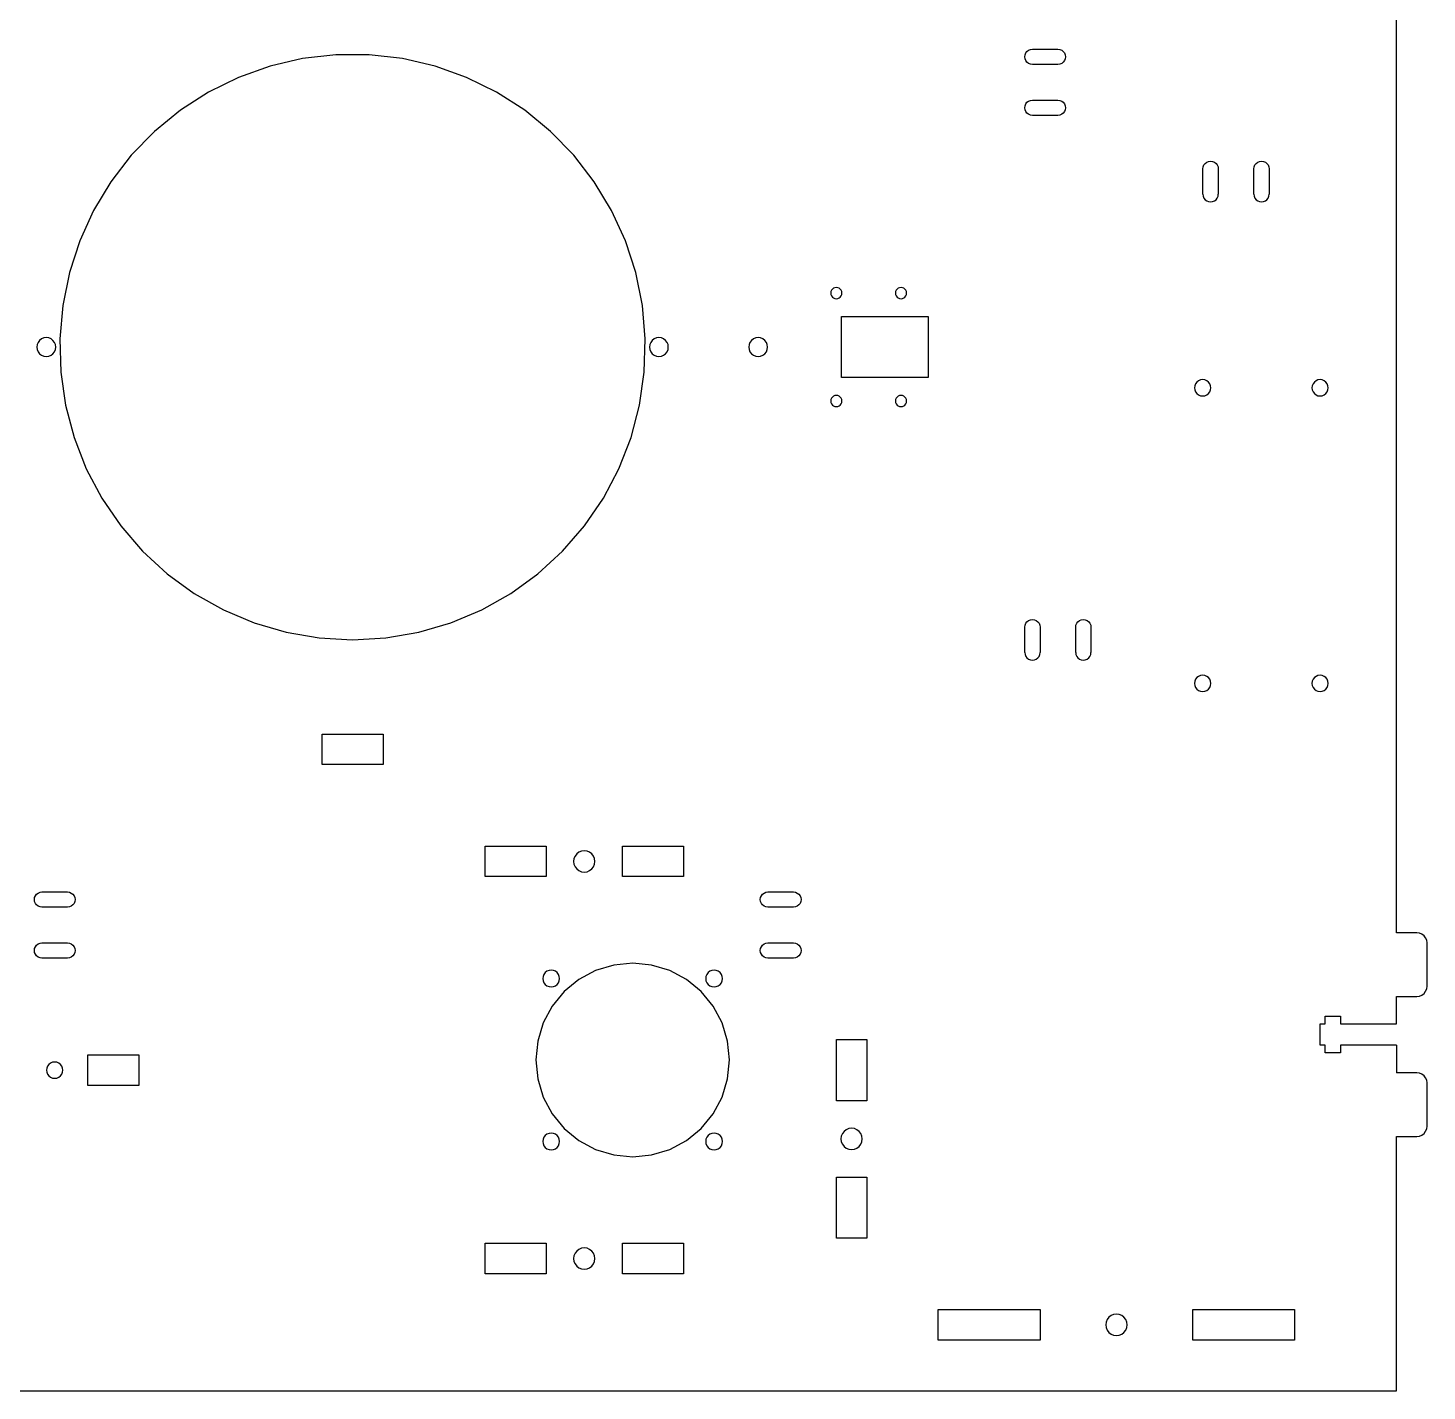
# Model space of a CAD drawing. Header units: metres. Extents: x 1327 to 1749, y -831 to -415.
# Drawn here: x 1474.1 to 1748.9, y -830.8 to -563.1 of the extents above; entities that cross this region are included whole.
import ezdxf

# ---------------------------------------------------------------- set-up
doc = ezdxf.new("R2010")
doc.units = ezdxf.units.M

msp = doc.modelspace()

# ---------------------------------------------------------------- linework, layer by layer
for p, q in [((1742.89, -740.77, 0), (1742.89, -510.77, 0)), ((1534.61, -568.37, 0), (1528.08, -569.12, 0)), ((1541.17, -568.37, 0), (1534.61, -568.37, 0)), ((1547.69, -569.12, 0), (1541.17, -568.37, 0)), ((1669.89, -568.77, 0), (1669.94, -568.39, 0)), ((1669.94, -568.39, 0), (1670.09, -568.02, 0)), ((1670.09, -568.02, 0), (1670.33, -567.71, 0)), ((1670.33, -567.71, 0), (1670.64, -567.48, 0)), ((1670.64, -567.48, 0), (1671, -567.33, 0)), ((1671, -567.33, 0), (1671.39, -567.27, 0)), ((1671.39, -567.27, 0), (1676.39, -567.27, 0)), ((1676.39, -567.27, 0), (1676.78, -567.33, 0)), ((1676.78, -567.33, 0), (1677.14, -567.48, 0)), ((1677.14, -567.48, 0), (1677.45, -567.71, 0)), ((1677.45, -567.71, 0), (1677.69, -568.02, 0)), ((1677.69, -568.02, 0), (1677.84, -568.39, 0)), ((1677.84, -568.39, 0), (1677.89, -568.77, 0)), ((1521.69, -570.6, 0), (1515.51, -572.81, 0)), ((1528.08, -569.12, 0), (1521.69, -570.6, 0)), ((1554.09, -570.6, 0), (1547.69, -569.12, 0)), ((1560.27, -572.81, 0), (1554.09, -570.6, 0)), ((1669.94, -569.16, 0), (1669.89, -568.77, 0)), ((1670.09, -569.52, 0), (1669.94, -569.16, 0)), ((1670.33, -569.83, 0), (1670.09, -569.52, 0)), ((1670.64, -570.07, 0), (1670.33, -569.83, 0)), ((1671, -570.22, 0), (1670.64, -570.07, 0)), ((1671.39, -570.27, 0), (1671, -570.22, 0)), ((1676.39, -570.27, 0), (1671.39, -570.27, 0)), ((1676.78, -570.22, 0), (1676.39, -570.27, 0)), ((1677.14, -570.07, 0), (1676.78, -570.22, 0)), ((1677.45, -569.83, 0), (1677.14, -570.07, 0)), ((1677.69, -569.52, 0), (1677.45, -569.83, 0)), ((1677.84, -569.16, 0), (1677.69, -569.52, 0)), ((1677.89, -568.77, 0), (1677.84, -569.16, 0)), ((1515.51, -572.81, 0), (1509.61, -575.71, 0)), ((1566.16, -575.71, 0), (1560.27, -572.81, 0)), ((1509.61, -575.71, 0), (1504.09, -579.26, 0)), ((1571.69, -579.26, 0), (1566.16, -575.71, 0)), ((1504.09, -579.26, 0), (1499.01, -583.41, 0)), ((1576.77, -583.41, 0), (1571.69, -579.26, 0)), ((1669.89, -578.77, 0), (1669.94, -578.39, 0)), ((1669.94, -579.16, 0), (1669.89, -578.77, 0)), ((1669.94, -578.39, 0), (1670.09, -578.02, 0)), ((1670.09, -579.52, 0), (1669.94, -579.16, 0)), ((1670.09, -578.02, 0), (1670.33, -577.71, 0)), ((1670.33, -579.83, 0), (1670.09, -579.52, 0)), ((1670.33, -577.71, 0), (1670.64, -577.48, 0)), ((1670.64, -577.48, 0), (1671, -577.33, 0)), ((1671, -577.33, 0), (1671.39, -577.27, 0)), ((1671.39, -577.27, 0), (1676.39, -577.27, 0)), ((1676.39, -577.27, 0), (1676.78, -577.33, 0)), ((1676.78, -577.33, 0), (1677.14, -577.48, 0)), ((1677.14, -577.48, 0), (1677.45, -577.71, 0)), ((1677.45, -577.71, 0), (1677.69, -578.02, 0)), ((1677.69, -579.52, 0), (1677.45, -579.83, 0)), ((1677.69, -578.02, 0), (1677.84, -578.39, 0)), ((1677.84, -579.16, 0), (1677.69, -579.52, 0)), ((1677.84, -578.39, 0), (1677.89, -578.77, 0)), ((1677.89, -578.77, 0), (1677.84, -579.16, 0)), ((1670.64, -580.07, 0), (1670.33, -579.83, 0)), ((1671, -580.22, 0), (1670.64, -580.07, 0)), ((1671.39, -580.27, 0), (1671, -580.22, 0)), ((1676.39, -580.27, 0), (1671.39, -580.27, 0)), ((1676.78, -580.22, 0), (1676.39, -580.27, 0)), ((1677.14, -580.07, 0), (1676.78, -580.22, 0)), ((1677.45, -579.83, 0), (1677.14, -580.07, 0)), ((1499.01, -583.41, 0), (1494.43, -588.12, 0)), ((1581.34, -588.12, 0), (1576.77, -583.41, 0)), ((1494.43, -588.12, 0), (1490.42, -593.32)), ((1585.35, -593.32, 0), (1581.34, -588.12, 0)), ((1704.89, -590.77, 0), (1704.94, -590.39, 0)), ((1704.94, -590.39, 0), (1705.09, -590.02, 0)), ((1705.09, -590.02, 0), (1705.33, -589.71, 0)), ((1705.33, -589.71, 0), (1705.64, -589.48, 0)), ((1705.64, -589.48, 0), (1706, -589.33, 0)), ((1706, -589.33, 0), (1706.39, -589.27, 0)), ((1706.39, -589.27, 0), (1706.78, -589.33, 0)), ((1706.78, -589.33, 0), (1707.14, -589.48, 0)), ((1707.14, -589.48, 0), (1707.45, -589.71, 0)), ((1707.45, -589.71, 0), (1707.69, -590.02, 0)), ((1707.69, -590.02, 0), (1707.84, -590.39, 0)), ((1707.84, -590.39, 0), (1707.89, -590.77, 0)), ((1714.89, -590.77, 0), (1714.94, -590.39, 0)), ((1714.94, -590.39, 0), (1715.09, -590.02, 0)), ((1715.09, -590.02, 0), (1715.33, -589.71, 0)), ((1715.33, -589.71, 0), (1715.64, -589.48, 0)), ((1715.64, -589.48, 0), (1716, -589.33, 0)), ((1716, -589.33, 0), (1716.39, -589.27, 0)), ((1716.39, -589.27, 0), (1716.78, -589.33, 0)), ((1716.78, -589.33, 0), (1717.14, -589.48, 0)), ((1717.14, -589.48, 0), (1717.45, -589.71, 0)), ((1717.45, -589.71, 0), (1717.69, -590.02, 0)), ((1717.69, -590.02, 0), (1717.84, -590.39, 0)), ((1717.84, -590.39, 0), (1717.89, -590.77, 0)), ((1490.42, -593.32), (1487.03, -598.94)), ((1588.74, -598.94, 0), (1585.35, -593.32, 0)), ((1704.89, -595.77, 0), (1704.89, -590.77, 0)), ((1707.89, -590.77, 0), (1707.89, -595.77, 0)), ((1714.89, -595.77, 0), (1714.89, -590.77, 0)), ((1717.89, -590.77, 0), (1717.89, -595.77, 0)), ((1704.89, -595.77, 0), (1704.94, -596.16, 0)), ((1704.94, -596.16, 0), (1705.09, -596.52, 0)), ((1707.69, -596.52, 0), (1707.84, -596.16, 0)), ((1707.84, -596.16, 0), (1707.89, -595.77, 0)), ((1714.89, -595.77, 0), (1714.94, -596.16, 0)), ((1714.94, -596.16, 0), (1715.09, -596.52, 0)), ((1717.69, -596.52, 0), (1717.84, -596.16, 0)), ((1717.84, -596.16, 0), (1717.89, -595.77, 0)), ((1487.03, -598.94), (1484.31, -604.91)), ((1591.47, -604.91, 0), (1588.74, -598.94, 0)), ((1705.09, -596.52, 0), (1705.33, -596.83, 0)), ((1705.33, -596.83, 0), (1705.64, -597.07, 0)), ((1705.64, -597.07, 0), (1706, -597.22, 0)), ((1706, -597.22, 0), (1706.39, -597.27, 0)), ((1706.39, -597.27, 0), (1706.78, -597.22, 0)), ((1706.78, -597.22, 0), (1707.14, -597.07, 0)), ((1707.14, -597.07, 0), (1707.45, -596.83, 0)), ((1707.45, -596.83, 0), (1707.69, -596.52, 0)), ((1715.09, -596.52, 0), (1715.33, -596.83, 0)), ((1715.33, -596.83, 0), (1715.64, -597.07, 0)), ((1715.64, -597.07, 0), (1716, -597.22, 0)), ((1716, -597.22, 0), (1716.39, -597.27, 0)), ((1716.39, -597.27, 0), (1716.78, -597.22, 0)), ((1716.78, -597.22, 0), (1717.14, -597.07, 0)), ((1717.14, -597.07, 0), (1717.45, -596.83, 0)), ((1717.45, -596.83, 0), (1717.69, -596.52, 0)), ((1484.31, -604.91), (1482.28, -611.16)), ((1593.5, -611.16, 0), (1591.47, -604.91, 0)), ((1482.28, -611.16), (1480.97, -617.59)), ((1594.8, -617.59, 0), (1593.5, -611.16, 0)), ((1631.83, -614.89, 0), (1631.79, -615.17, 0)), ((1631.79, -615.17, 0), (1631.83, -615.46, 0)), ((1631.94, -614.62, 0), (1631.83, -614.89, 0)), ((1632.11, -614.4, 0), (1631.94, -614.62, 0)), ((1632.34, -614.22, 0), (1632.11, -614.4, 0)), ((1632.6, -614.11, 0), (1632.34, -614.22, 0)), ((1632.89, -614.07, 0), (1632.6, -614.11, 0)), ((1633.17, -614.11, 0), (1632.89, -614.07, 0)), ((1633.44, -614.22, 0), (1633.17, -614.11, 0)), ((1633.67, -614.4, 0), (1633.44, -614.22, 0)), ((1633.84, -614.62, 0), (1633.67, -614.4, 0)), ((1633.95, -614.89, 0), (1633.84, -614.62, 0)), ((1633.99, -615.17, 0), (1633.95, -614.89, 0)), ((1633.95, -615.46, 0), (1633.99, -615.17, 0)), ((1644.53, -614.89, 0), (1644.49, -615.17, 0)), ((1644.49, -615.17, 0), (1644.53, -615.46, 0)), ((1644.64, -614.62, 0), (1644.53, -614.89, 0)), ((1644.81, -614.4, 0), (1644.64, -614.62, 0)), ((1645.04, -614.22, 0), (1644.81, -614.4, 0)), ((1645.3, -614.11, 0), (1645.04, -614.22, 0)), ((1645.59, -614.07, 0), (1645.3, -614.11, 0)), ((1645.87, -614.11, 0), (1645.59, -614.07, 0)), ((1646.14, -614.22, 0), (1645.87, -614.11, 0)), ((1646.37, -614.4, 0), (1646.14, -614.22, 0)), ((1646.54, -614.62, 0), (1646.37, -614.4, 0)), ((1646.65, -614.89, 0), (1646.54, -614.62, 0)), ((1646.69, -615.17, 0), (1646.65, -614.89, 0)), ((1646.65, -615.46, 0), (1646.69, -615.17, 0)), ((1480.97, -617.59), (1480.41, -624.13)), ((1595.36, -624.13, 0), (1594.8, -617.59, 0)), ((1631.83, -615.46, 0), (1631.94, -615.72, 0)), ((1631.94, -615.72, 0), (1632.11, -615.95, 0)), ((1632.11, -615.95, 0), (1632.34, -616.13, 0)), ((1632.34, -616.13, 0), (1632.6, -616.24, 0)), ((1632.6, -616.24, 0), (1632.89, -616.27, 0)), ((1632.89, -616.27, 0), (1633.17, -616.24, 0)), ((1633.17, -616.24, 0), (1633.44, -616.13, 0)), ((1633.44, -616.13, 0), (1633.67, -615.95, 0)), ((1633.67, -615.95, 0), (1633.84, -615.72, 0)), ((1633.84, -615.72, 0), (1633.95, -615.46, 0)), ((1644.53, -615.46, 0), (1644.64, -615.72, 0)), ((1644.64, -615.72, 0), (1644.81, -615.95, 0)), ((1644.81, -615.95, 0), (1645.04, -616.13, 0)), ((1645.04, -616.13, 0), (1645.3, -616.24, 0)), ((1645.3, -616.24, 0), (1645.59, -616.27, 0)), ((1645.59, -616.27, 0), (1645.87, -616.24, 0)), ((1645.87, -616.24, 0), (1646.14, -616.13, 0)), ((1646.14, -616.13, 0), (1646.37, -615.95, 0)), ((1646.37, -615.95, 0), (1646.54, -615.72, 0)), ((1646.54, -615.72, 0), (1646.65, -615.46, 0)), ((1633.89, -631.77, 0), (1633.89, -619.77, 0)), ((1633.89, -619.77, 0), (1650.89, -619.77, 0)), ((1650.89, -619.77, 0), (1650.89, -631.77, 0)), ((1475.95, -625.29), (1475.88, -625.77)), ((1475.88, -625.77), (1475.95, -626.25)), ((1476.13, -624.85), (1475.95, -625.29)), ((1475.95, -626.25), (1476.13, -626.7)), ((1476.43, -624.46), (1476.13, -624.85)), ((1476.81, -624.17), (1476.43, -624.46)), ((1477.26, -623.98), (1476.81, -624.17)), ((1477.74, -623.92), (1477.26, -623.98)), ((1478.22, -623.98), (1477.74, -623.92)), ((1478.67, -624.17), (1478.22, -623.98)), ((1479.05, -624.46), (1478.67, -624.17)), ((1479.35, -624.85), (1479.05, -624.46)), ((1479.53, -625.29), (1479.35, -624.85)), ((1479.35, -626.7), (1479.53, -626.25)), ((1479.59, -625.77), (1479.53, -625.29)), ((1479.53, -626.25), (1479.59, -625.77)), ((1480.41, -624.13), (1480.6, -630.69)), ((1595.18, -630.69, 0), (1595.36, -624.13, 0)), ((1596.25, -625.29, 0), (1596.18, -625.78, 0)), ((1596.18, -625.78, 0), (1596.25, -626.26, 0)), ((1596.43, -624.85, 0), (1596.25, -625.29, 0)), ((1596.25, -626.26, 0), (1596.43, -626.7, 0)), ((1596.73, -624.46, 0), (1596.43, -624.85, 0)), ((1597.11, -624.17, 0), (1596.73, -624.46, 0)), ((1597.56, -623.98, 0), (1597.11, -624.17, 0)), ((1598.04, -623.92, 0), (1597.56, -623.98, 0)), ((1598.52, -623.98, 0), (1598.04, -623.92, 0)), ((1598.97, -624.17, 0), (1598.52, -623.98, 0)), ((1599.35, -624.46, 0), (1598.97, -624.17, 0)), ((1599.65, -624.85, 0), (1599.35, -624.46, 0)), ((1599.83, -625.29, 0), (1599.65, -624.85, 0)), ((1599.65, -626.7, 0), (1599.83, -626.26, 0)), ((1599.89, -625.78, 0), (1599.83, -625.29, 0)), ((1599.83, -626.26, 0), (1599.89, -625.78, 0)), ((1615.75, -625.3, 0), (1615.68, -625.78, 0)), ((1615.68, -625.78, 0), (1615.75, -626.26, 0)), ((1615.93, -624.85, 0), (1615.75, -625.3, 0)), ((1615.75, -626.26, 0), (1615.93, -626.7, 0)), ((1616.23, -624.46, 0), (1615.93, -624.85, 0)), ((1616.61, -624.17, 0), (1616.23, -624.46, 0)), ((1617.06, -623.98, 0), (1616.61, -624.17, 0)), ((1617.54, -623.92, 0), (1617.06, -623.98, 0)), ((1618.02, -623.98, 0), (1617.54, -623.92, 0)), ((1618.47, -624.17, 0), (1618.02, -623.98, 0)), ((1618.85, -624.46, 0), (1618.47, -624.17, 0)), ((1619.15, -624.85, 0), (1618.85, -624.46, 0)), ((1619.33, -625.3, 0), (1619.15, -624.85, 0)), ((1619.15, -626.7, 0), (1619.33, -626.26, 0)), ((1619.39, -625.78, 0), (1619.33, -625.3, 0)), ((1619.33, -626.26, 0), (1619.39, -625.78, 0)), ((1476.13, -626.7), (1476.43, -627.09)), ((1476.43, -627.09), (1476.81, -627.38)), ((1476.81, -627.38), (1477.26, -627.57)), ((1477.26, -627.57), (1477.74, -627.63)), ((1477.74, -627.63), (1478.22, -627.57)), ((1478.22, -627.57), (1478.67, -627.38)), ((1478.67, -627.38), (1479.05, -627.09)), ((1479.05, -627.09), (1479.35, -626.7)), ((1596.43, -626.7, 0), (1596.73, -627.09, 0)), ((1596.73, -627.09, 0), (1597.11, -627.38, 0)), ((1597.11, -627.38, 0), (1597.56, -627.57, 0)), ((1597.56, -627.57, 0), (1598.04, -627.63, 0)), ((1598.04, -627.63, 0), (1598.52, -627.57, 0)), ((1598.52, -627.57, 0), (1598.97, -627.38, 0)), ((1598.97, -627.38, 0), (1599.35, -627.09, 0)), ((1599.35, -627.09, 0), (1599.65, -626.7, 0)), ((1615.93, -626.7, 0), (1616.23, -627.09, 0)), ((1616.23, -627.09, 0), (1616.61, -627.38, 0)), ((1616.61, -627.38, 0), (1617.06, -627.57, 0)), ((1617.06, -627.57, 0), (1617.54, -627.63, 0)), ((1617.54, -627.63, 0), (1618.02, -627.57, 0)), ((1618.02, -627.57, 0), (1618.47, -627.38, 0)), ((1618.47, -627.38, 0), (1618.85, -627.09, 0)), ((1618.85, -627.09, 0), (1619.15, -626.7, 0)), ((1480.6, -630.69), (1481.53, -637.19)), ((1594.24, -637.19, 0), (1595.18, -630.69, 0)), ((1650.89, -631.77, 0), (1633.89, -631.77, 0)), ((1703.29, -633.36, 0), (1703.24, -633.77, 0)), ((1703.24, -633.77, 0), (1703.29, -634.19, 0)), ((1703.45, -632.97, 0), (1703.29, -633.36, 0)), ((1703.29, -634.19, 0), (1703.45, -634.57, 0)), ((1703.71, -632.64, 0), (1703.45, -632.97, 0)), ((1703.45, -634.57, 0), (1703.71, -634.91, 0)), ((1704.04, -632.39, 0), (1703.71, -632.64, 0)), ((1704.42, -632.23, 0), (1704.04, -632.39, 0)), ((1704.84, -632.17, 0), (1704.42, -632.23, 0)), ((1705.25, -632.23, 0), (1704.84, -632.17, 0)), ((1705.64, -632.39, 0), (1705.25, -632.23, 0)), ((1705.97, -632.64, 0), (1705.64, -632.39, 0)), ((1706.22, -632.97, 0), (1705.97, -632.64, 0)), ((1705.97, -634.91, 0), (1706.22, -634.57, 0)), ((1706.38, -633.36, 0), (1706.22, -632.97, 0)), ((1706.22, -634.57, 0), (1706.38, -634.19, 0)), ((1706.44, -633.77, 0), (1706.38, -633.36, 0)), ((1706.38, -634.19, 0), (1706.44, -633.77, 0)), ((1726.34, -633.36, 0), (1726.29, -633.77, 0)), ((1726.29, -633.77, 0), (1726.34, -634.19, 0)), ((1726.5, -632.97, 0), (1726.34, -633.36, 0)), ((1726.34, -634.19, 0), (1726.5, -634.57, 0)), ((1726.76, -632.64, 0), (1726.5, -632.97, 0)), ((1726.5, -634.57, 0), (1726.76, -634.91, 0)), ((1727.09, -632.39, 0), (1726.76, -632.64, 0)), ((1727.47, -632.23, 0), (1727.09, -632.39, 0)), ((1727.89, -632.17, 0), (1727.47, -632.23, 0)), ((1728.3, -632.23, 0), (1727.89, -632.17, 0)), ((1728.69, -632.39, 0), (1728.3, -632.23, 0)), ((1729.02, -632.64, 0), (1728.69, -632.39, 0)), ((1729.27, -632.97, 0), (1729.02, -632.64, 0)), ((1729.02, -634.91, 0), (1729.27, -634.57, 0)), ((1729.43, -633.36, 0), (1729.27, -632.97, 0)), ((1729.27, -634.57, 0), (1729.43, -634.19, 0)), ((1729.49, -633.77, 0), (1729.43, -633.36, 0)), ((1729.43, -634.19, 0), (1729.49, -633.77, 0)), ((1481.53, -637.19), (1483.2, -643.54)), ((1592.57, -643.54, 0), (1594.24, -637.19, 0)), ((1631.83, -636.09, 0), (1631.79, -636.37, 0)), ((1631.79, -636.37, 0), (1631.83, -636.66, 0)), ((1631.94, -635.82, 0), (1631.83, -636.09, 0)), ((1631.83, -636.66, 0), (1631.94, -636.92, 0)), ((1632.11, -635.6, 0), (1631.94, -635.82, 0)), ((1631.94, -636.92, 0), (1632.11, -637.15, 0)), ((1632.34, -635.42, 0), (1632.11, -635.6, 0)), ((1632.11, -637.15, 0), (1632.34, -637.33, 0)), ((1632.6, -635.31, 0), (1632.34, -635.42, 0)), ((1632.34, -637.33, 0), (1632.6, -637.44, 0)), ((1632.89, -635.27, 0), (1632.6, -635.31, 0)), ((1633.17, -635.31, 0), (1632.89, -635.27, 0)), ((1633.44, -635.42, 0), (1633.17, -635.31, 0)), ((1633.17, -637.44, 0), (1633.44, -637.33, 0)), ((1633.67, -635.6, 0), (1633.44, -635.42, 0)), ((1633.44, -637.33, 0), (1633.67, -637.15, 0)), ((1633.84, -635.82, 0), (1633.67, -635.6, 0)), ((1633.67, -637.15, 0), (1633.84, -636.92, 0)), ((1633.95, -636.09, 0), (1633.84, -635.82, 0)), ((1633.84, -636.92, 0), (1633.95, -636.66, 0)), ((1633.99, -636.37, 0), (1633.95, -636.09, 0)), ((1633.95, -636.66, 0), (1633.99, -636.37, 0)), ((1644.53, -636.09, 0), (1644.49, -636.37, 0)), ((1644.49, -636.37, 0), (1644.53, -636.66, 0)), ((1644.64, -635.82, 0), (1644.53, -636.09, 0)), ((1644.53, -636.66, 0), (1644.64, -636.92, 0)), ((1644.81, -635.6, 0), (1644.64, -635.82, 0)), ((1644.64, -636.92, 0), (1644.81, -637.15, 0)), ((1645.04, -635.42, 0), (1644.81, -635.6, 0)), ((1644.81, -637.15, 0), (1645.04, -637.33, 0)), ((1645.3, -635.31, 0), (1645.04, -635.42, 0)), ((1645.04, -637.33, 0), (1645.3, -637.44, 0)), ((1645.59, -635.27, 0), (1645.3, -635.31, 0)), ((1645.87, -635.31, 0), (1645.59, -635.27, 0)), ((1646.14, -635.42, 0), (1645.87, -635.31, 0)), ((1645.87, -637.44, 0), (1646.14, -637.33, 0)), ((1646.37, -635.6, 0), (1646.14, -635.42, 0)), ((1646.14, -637.33, 0), (1646.37, -637.15, 0)), ((1646.54, -635.82, 0), (1646.37, -635.6, 0)), ((1646.37, -637.15, 0), (1646.54, -636.92, 0)), ((1646.65, -636.09, 0), (1646.54, -635.82, 0)), ((1646.54, -636.92, 0), (1646.65, -636.66, 0)), ((1646.69, -636.37, 0), (1646.65, -636.09, 0)), ((1646.65, -636.66, 0), (1646.69, -636.37, 0)), ((1703.71, -634.91, 0), (1704.04, -635.16, 0)), ((1704.04, -635.16, 0), (1704.42, -635.32, 0)), ((1704.42, -635.32, 0), (1704.84, -635.37, 0)), ((1704.84, -635.37, 0), (1705.25, -635.32, 0)), ((1705.25, -635.32, 0), (1705.64, -635.16, 0)), ((1705.64, -635.16, 0), (1705.97, -634.91, 0)), ((1726.76, -634.91, 0), (1727.09, -635.16, 0)), ((1727.09, -635.16, 0), (1727.47, -635.32, 0)), ((1727.47, -635.32, 0), (1727.89, -635.37, 0)), ((1727.89, -635.37, 0), (1728.3, -635.32, 0)), ((1728.3, -635.32, 0), (1728.69, -635.16, 0)), ((1728.69, -635.16, 0), (1729.02, -634.91, 0)), ((1632.6, -637.44, 0), (1632.89, -637.47, 0)), ((1632.89, -637.47, 0), (1633.17, -637.44, 0)), ((1645.3, -637.44, 0), (1645.59, -637.47, 0)), ((1645.59, -637.47, 0), (1645.87, -637.44, 0)), ((1483.2, -643.54), (1485.58, -649.66)), ((1590.19, -649.66, 0), (1592.57, -643.54, 0)), ((1485.58, -649.66), (1488.65, -655.47)), ((1587.13, -655.47, 0), (1590.19, -649.66, 0)), ((1488.65, -655.47), (1492.35, -660.89, 0)), ((1583.42, -660.89, 0), (1587.13, -655.47, 0)), ((1492.35, -660.89, 0), (1496.65, -665.85, 0)), ((1579.12, -665.85, 0), (1583.42, -660.89, 0)), ((1496.65, -665.85, 0), (1501.49, -670.29, 0)), ((1574.29, -670.29, 0), (1579.12, -665.85, 0)), ((1501.49, -670.29, 0), (1506.8, -674.15, 0)), ((1568.97, -674.15, 0), (1574.29, -670.29, 0)), ((1506.8, -674.15, 0), (1512.52, -677.37, 0)), ((1563.26, -677.37, 0), (1568.97, -674.15, 0)), ((1512.52, -677.37, 0), (1518.57, -679.93, 0)), ((1557.21, -679.93, 0), (1563.26, -677.37, 0)), ((1518.57, -679.93, 0), (1524.86, -681.78, 0)), ((1550.91, -681.78, 0), (1557.21, -679.93, 0)), ((1669.89, -680.77, 0), (1669.94, -680.39, 0)), ((1669.89, -685.77, 0), (1669.89, -680.77, 0)), ((1669.94, -680.39, 0), (1670.09, -680.02, 0)), ((1670.09, -680.02, 0), (1670.33, -679.71, 0)), ((1670.33, -679.71, 0), (1670.64, -679.48, 0)), ((1670.64, -679.48, 0), (1671, -679.33, 0)), ((1671, -679.33, 0), (1671.39, -679.27, 0)), ((1671.39, -679.27, 0), (1671.78, -679.33, 0)), ((1671.78, -679.33, 0), (1672.14, -679.48, 0)), ((1672.14, -679.48, 0), (1672.45, -679.71, 0)), ((1672.45, -679.71, 0), (1672.69, -680.02, 0)), ((1672.69, -680.02, 0), (1672.84, -680.39, 0)), ((1672.84, -680.39, 0), (1672.89, -680.77, 0)), ((1672.89, -680.77, 0), (1672.89, -685.77, 0)), ((1679.89, -680.77, 0), (1679.94, -680.39, 0)), ((1679.89, -685.77, 0), (1679.89, -680.77, 0)), ((1679.94, -680.39, 0), (1680.09, -680.02, 0)), ((1680.09, -680.02, 0), (1680.33, -679.71, 0)), ((1680.33, -679.71, 0), (1680.64, -679.48, 0)), ((1680.64, -679.48, 0), (1681, -679.33, 0)), ((1681, -679.33, 0), (1681.39, -679.27, 0)), ((1681.39, -679.27, 0), (1681.78, -679.33, 0)), ((1681.78, -679.33, 0), (1682.14, -679.48, 0)), ((1682.14, -679.48, 0), (1682.45, -679.71, 0)), ((1682.45, -679.71, 0), (1682.69, -680.02, 0)), ((1682.69, -680.02, 0), (1682.84, -680.39, 0)), ((1682.84, -680.39, 0), (1682.89, -680.77, 0)), ((1682.89, -680.77, 0), (1682.89, -685.77, 0)), ((1524.86, -681.78, 0), (1531.33, -682.9, 0)), ((1531.33, -682.9, 0), (1537.89, -683.27, 0)), ((1537.89, -683.27, 0), (1544.44, -682.9, 0)), ((1544.44, -682.9, 0), (1550.91, -681.78, 0)), ((1669.89, -685.77, 0), (1669.94, -686.16, 0)), ((1669.94, -686.16, 0), (1670.09, -686.52, 0)), ((1670.09, -686.52, 0), (1670.33, -686.83, 0)), ((1670.33, -686.83, 0), (1670.64, -687.07, 0)), ((1672.14, -687.07, 0), (1672.45, -686.83, 0)), ((1672.45, -686.83, 0), (1672.69, -686.52, 0)), ((1672.69, -686.52, 0), (1672.84, -686.16, 0)), ((1672.84, -686.16, 0), (1672.89, -685.77, 0)), ((1679.89, -685.77, 0), (1679.94, -686.16, 0)), ((1679.94, -686.16, 0), (1680.09, -686.52, 0)), ((1680.09, -686.52, 0), (1680.33, -686.83, 0)), ((1680.33, -686.83, 0), (1680.64, -687.07, 0)), ((1682.14, -687.07, 0), (1682.45, -686.83, 0)), ((1682.45, -686.83, 0), (1682.69, -686.52, 0)), ((1682.69, -686.52, 0), (1682.84, -686.16, 0)), ((1682.84, -686.16, 0), (1682.89, -685.77, 0)), ((1670.64, -687.07, 0), (1671, -687.22, 0)), ((1671, -687.22, 0), (1671.39, -687.27, 0)), ((1671.39, -687.27, 0), (1671.78, -687.22, 0)), ((1671.78, -687.22, 0), (1672.14, -687.07, 0)), ((1680.64, -687.07, 0), (1681, -687.22, 0)), ((1681, -687.22, 0), (1681.39, -687.27, 0)), ((1681.39, -687.27, 0), (1681.78, -687.22, 0)), ((1681.78, -687.22, 0), (1682.14, -687.07, 0)), ((1703.29, -691.41, 0), (1703.24, -691.82, 0)), ((1703.24, -691.82, 0), (1703.29, -692.24, 0)), ((1703.45, -691.02, 0), (1703.29, -691.41, 0)), ((1703.29, -692.24, 0), (1703.45, -692.62, 0)), ((1703.71, -690.69, 0), (1703.45, -691.02, 0)), ((1704.04, -690.44, 0), (1703.71, -690.69, 0)), ((1704.42, -690.28, 0), (1704.04, -690.44, 0)), ((1704.84, -690.22, 0), (1704.42, -690.28, 0)), ((1705.25, -690.28, 0), (1704.84, -690.22, 0)), ((1705.64, -690.44, 0), (1705.25, -690.28, 0)), ((1705.97, -690.69, 0), (1705.64, -690.44, 0)), ((1706.22, -691.02, 0), (1705.97, -690.69, 0)), ((1706.38, -691.41, 0), (1706.22, -691.02, 0)), ((1706.22, -692.62, 0), (1706.38, -692.24, 0)), ((1706.44, -691.82, 0), (1706.38, -691.41, 0)), ((1706.38, -692.24, 0), (1706.44, -691.82, 0)), ((1726.34, -691.41, 0), (1726.29, -691.82, 0)), ((1726.29, -691.82, 0), (1726.34, -692.24, 0)), ((1726.5, -691.02, 0), (1726.34, -691.41, 0)), ((1726.34, -692.24, 0), (1726.5, -692.62, 0)), ((1726.76, -690.69, 0), (1726.5, -691.02, 0)), ((1727.09, -690.44, 0), (1726.76, -690.69, 0)), ((1727.47, -690.28, 0), (1727.09, -690.44, 0)), ((1727.89, -690.22, 0), (1727.47, -690.28, 0)), ((1728.3, -690.28, 0), (1727.89, -690.22, 0)), ((1728.69, -690.44, 0), (1728.3, -690.28, 0)), ((1729.02, -690.69, 0), (1728.69, -690.44, 0)), ((1729.27, -691.02, 0), (1729.02, -690.69, 0)), ((1729.43, -691.41, 0), (1729.27, -691.02, 0)), ((1729.27, -692.62, 0), (1729.43, -692.24, 0)), ((1729.49, -691.82, 0), (1729.43, -691.41, 0)), ((1729.43, -692.24, 0), (1729.49, -691.82, 0)), ((1703.45, -692.62, 0), (1703.71, -692.96, 0)), ((1703.71, -692.96, 0), (1704.04, -693.21, 0)), ((1704.04, -693.21, 0), (1704.42, -693.37, 0)), ((1704.42, -693.37, 0), (1704.84, -693.42, 0)), ((1704.84, -693.42, 0), (1705.25, -693.37, 0)), ((1705.25, -693.37, 0), (1705.64, -693.21, 0)), ((1705.64, -693.21, 0), (1705.97, -692.96, 0)), ((1705.97, -692.96, 0), (1706.22, -692.62, 0)), ((1726.5, -692.62, 0), (1726.76, -692.96, 0)), ((1726.76, -692.96, 0), (1727.09, -693.21, 0)), ((1727.09, -693.21, 0), (1727.47, -693.37, 0)), ((1727.47, -693.37, 0), (1727.89, -693.42, 0)), ((1727.89, -693.42, 0), (1728.3, -693.37, 0)), ((1728.3, -693.37, 0), (1728.69, -693.21, 0)), ((1728.69, -693.21, 0), (1729.02, -692.96, 0)), ((1729.02, -692.96, 0), (1729.27, -692.62, 0)), ((1531.89, -701.77, 0), (1543.89, -701.77, 0)), ((1531.89, -707.77, 0), (1531.89, -701.77, 0)), ((1543.89, -701.77, 0), (1543.89, -707.77, 0)), ((1543.89, -707.77, 0), (1531.89, -707.77, 0)), ((1563.89, -729.77, 0), (1563.89, -723.77, 0)), ((1563.89, -723.77, 0), (1575.89, -723.77, 0)), ((1575.89, -723.77, 0), (1575.89, -729.77, 0)), ((1581.9, -725.29, 0), (1581.57, -725.72, 0)), ((1582.34, -724.96, 0), (1581.9, -725.29, 0)), ((1582.84, -724.75, 0), (1582.34, -724.96, 0)), ((1583.39, -724.67, 0), (1582.84, -724.75, 0)), ((1583.93, -724.75, 0), (1583.39, -724.67, 0)), ((1584.44, -724.96, 0), (1583.93, -724.75, 0)), ((1584.87, -725.29, 0), (1584.44, -724.96, 0)), ((1585.21, -725.72, 0), (1584.87, -725.29, 0)), ((1590.89, -723.77, 0), (1602.89, -723.77, 0)), ((1590.89, -729.77, 0), (1590.89, -723.77, 0)), ((1602.89, -723.77, 0), (1602.89, -729.77, 0)), ((1581.36, -726.23, 0), (1581.29, -726.77, 0)), ((1581.29, -726.77, 0), (1581.36, -727.32, 0)), ((1581.57, -725.72, 0), (1581.36, -726.23, 0)), ((1581.36, -727.32, 0), (1581.57, -727.82, 0)), ((1581.57, -727.82, 0), (1581.9, -728.26, 0)), ((1584.87, -728.26, 0), (1585.21, -727.82, 0)), ((1585.42, -726.23, 0), (1585.21, -725.72, 0)), ((1585.21, -727.82, 0), (1585.42, -727.32, 0)), ((1585.49, -726.77, 0), (1585.42, -726.23, 0)), ((1585.42, -727.32, 0), (1585.49, -726.77, 0)), ((1575.89, -729.77, 0), (1563.89, -729.77, 0)), ((1581.9, -728.26, 0), (1582.34, -728.59, 0)), ((1582.34, -728.59, 0), (1582.84, -728.8, 0)), ((1582.84, -728.8, 0), (1583.39, -728.87, 0)), ((1583.39, -728.87, 0), (1583.93, -728.8, 0)), ((1583.93, -728.8, 0), (1584.44, -728.59, 0)), ((1584.44, -728.59, 0), (1584.87, -728.26, 0)), ((1602.89, -729.77, 0), (1590.89, -729.77, 0)), ((1475.44, -733.89), (1475.59, -733.52)), ((1475.59, -733.52), (1475.83, -733.21)), ((1475.83, -733.21), (1476.14, -732.98)), ((1476.14, -732.98), (1476.5, -732.83)), ((1476.5, -732.83), (1476.89, -732.77)), ((1476.89, -732.77), (1481.89, -732.77)), ((1481.89, -732.77), (1482.28, -732.83)), ((1482.28, -732.83), (1482.64, -732.98)), ((1482.64, -732.98), (1482.95, -733.21)), ((1482.95, -733.21), (1483.19, -733.52)), ((1483.19, -733.52), (1483.34, -733.89)), ((1618.01, -733.89, 0), (1618.16, -733.52, 0)), ((1618.16, -733.52, 0), (1618.4, -733.21, 0)), ((1618.4, -733.21, 0), (1618.71, -732.98, 0)), ((1618.71, -732.98, 0), (1619.07, -732.83, 0)), ((1619.07, -732.83, 0), (1619.46, -732.77, 0)), ((1619.46, -732.77, 0), (1624.46, -732.77, 0)), ((1624.46, -732.77, 0), (1624.85, -732.83, 0)), ((1624.85, -732.83, 0), (1625.21, -732.98, 0)), ((1625.21, -732.98, 0), (1625.52, -733.21, 0)), ((1625.52, -733.21, 0), (1625.76, -733.52, 0)), ((1625.76, -733.52, 0), (1625.91, -733.89, 0)), ((1475.39, -734.27), (1475.44, -733.89)), ((1475.44, -734.66), (1475.39, -734.27)), ((1475.59, -735.02), (1475.44, -734.66)), ((1475.83, -735.33), (1475.59, -735.02)), ((1476.14, -735.57), (1475.83, -735.33)), ((1476.5, -735.72), (1476.14, -735.57)), ((1476.89, -735.77), (1476.5, -735.72)), ((1481.89, -735.77), (1476.89, -735.77)), ((1482.28, -735.72), (1481.89, -735.77)), ((1482.64, -735.57), (1482.28, -735.72)), ((1482.95, -735.33), (1482.64, -735.57)), ((1483.19, -735.02), (1482.95, -735.33)), ((1483.34, -734.66), (1483.19, -735.02)), ((1483.34, -733.89), (1483.39, -734.27)), ((1483.39, -734.27), (1483.34, -734.66)), ((1617.96, -734.27, 0), (1618.01, -733.89, 0)), ((1618.01, -734.66, 0), (1617.96, -734.27, 0)), ((1618.16, -735.02, 0), (1618.01, -734.66, 0)), ((1618.4, -735.33, 0), (1618.16, -735.02, 0)), ((1618.71, -735.57, 0), (1618.4, -735.33, 0)), ((1619.07, -735.72, 0), (1618.71, -735.57, 0)), ((1619.46, -735.77, 0), (1619.07, -735.72, 0)), ((1624.46, -735.77, 0), (1619.46, -735.77, 0)), ((1624.85, -735.72, 0), (1624.46, -735.77, 0)), ((1625.21, -735.57, 0), (1624.85, -735.72, 0)), ((1625.52, -735.33, 0), (1625.21, -735.57, 0)), ((1625.76, -735.02, 0), (1625.52, -735.33, 0)), ((1625.91, -734.66, 0), (1625.76, -735.02, 0)), ((1625.91, -733.89, 0), (1625.96, -734.27, 0)), ((1625.96, -734.27, 0), (1625.91, -734.66, 0)), ((1746.89, -740.77, 0), (1742.89, -740.77, 0)), ((1747.41, -740.84, 0), (1746.89, -740.77, 0)), ((1747.89, -741.04, 0), (1747.41, -740.84, 0)), ((1748.3, -741.36, 0), (1747.89, -741.04, 0)), ((1748.62, -741.77, 0), (1748.3, -741.36, 0)), ((1748.82, -742.26, 0), (1748.62, -741.77, 0)), ((1475.39, -744.27), (1475.44, -743.89)), ((1475.44, -744.66), (1475.39, -744.27)), ((1475.44, -743.89), (1475.59, -743.52)), ((1475.59, -743.52), (1475.83, -743.21)), ((1475.83, -743.21), (1476.14, -742.98)), ((1476.14, -742.98), (1476.5, -742.83)), ((1476.5, -742.83), (1476.89, -742.77)), ((1476.89, -742.77), (1481.89, -742.77)), ((1481.89, -742.77), (1482.28, -742.83)), ((1482.28, -742.83), (1482.64, -742.98)), ((1482.64, -742.98), (1482.95, -743.21)), ((1482.95, -743.21), (1483.19, -743.52)), ((1483.19, -743.52), (1483.34, -743.89)), ((1483.34, -743.89), (1483.39, -744.27)), ((1483.39, -744.27), (1483.34, -744.66)), ((1617.96, -744.27, 0), (1618.01, -743.89, 0)), ((1618.01, -744.66, 0), (1617.96, -744.27, 0)), ((1618.01, -743.89, 0), (1618.16, -743.52, 0)), ((1618.16, -743.52, 0), (1618.4, -743.21, 0)), ((1618.4, -743.21, 0), (1618.71, -742.98, 0)), ((1618.71, -742.98, 0), (1619.07, -742.83, 0)), ((1619.07, -742.83, 0), (1619.46, -742.77, 0)), ((1619.46, -742.77, 0), (1624.46, -742.77, 0)), ((1624.46, -742.77, 0), (1624.85, -742.83, 0)), ((1624.85, -742.83, 0), (1625.21, -742.98, 0)), ((1625.21, -742.98, 0), (1625.52, -743.21, 0)), ((1625.52, -743.21, 0), (1625.76, -743.52, 0)), ((1625.76, -743.52, 0), (1625.91, -743.89, 0)), ((1625.91, -743.89, 0), (1625.96, -744.27, 0)), ((1625.96, -744.27, 0), (1625.91, -744.66, 0)), ((1748.89, -742.77, 0), (1748.82, -742.26, 0)), ((1748.89, -751.27, 0), (1748.89, -742.77, 0)), ((1475.59, -745.02), (1475.44, -744.66)), ((1475.83, -745.33), (1475.59, -745.02)), ((1476.14, -745.57), (1475.83, -745.33)), ((1476.5, -745.72), (1476.14, -745.57)), ((1476.89, -745.77), (1476.5, -745.72)), ((1481.89, -745.77), (1476.89, -745.77)), ((1482.28, -745.72), (1481.89, -745.77)), ((1482.64, -745.57), (1482.28, -745.72)), ((1482.95, -745.33), (1482.64, -745.57)), ((1483.19, -745.02), (1482.95, -745.33)), ((1483.34, -744.66), (1483.19, -745.02)), ((1589.18, -747.14, 0), (1585.62, -748.22, 0)), ((1592.89, -746.77, 0), (1589.18, -747.14, 0)), ((1596.59, -747.14, 0), (1592.89, -746.77, 0)), ((1600.16, -748.22, 0), (1596.59, -747.14, 0)), ((1618.16, -745.02, 0), (1618.01, -744.66, 0)), ((1618.4, -745.33, 0), (1618.16, -745.02, 0)), ((1618.71, -745.57, 0), (1618.4, -745.33, 0)), ((1619.07, -745.72, 0), (1618.71, -745.57, 0)), ((1619.46, -745.77, 0), (1619.07, -745.72, 0)), ((1624.46, -745.77, 0), (1619.46, -745.77, 0)), ((1624.85, -745.72, 0), (1624.46, -745.77, 0)), ((1625.21, -745.57, 0), (1624.85, -745.72, 0)), ((1625.52, -745.33, 0), (1625.21, -745.57, 0)), ((1625.76, -745.02, 0), (1625.52, -745.33, 0)), ((1625.91, -744.66, 0), (1625.76, -745.02, 0)), ((1575.29, -749.35, 0), (1575.24, -749.77, 0)), ((1575.24, -749.77, 0), (1575.29, -750.2, 0)), ((1575.46, -748.95, 0), (1575.29, -749.35, 0)), ((1575.72, -748.61, 0), (1575.46, -748.95, 0)), ((1576.06, -748.35, 0), (1575.72, -748.61, 0)), ((1576.46, -748.18, 0), (1576.06, -748.35, 0)), ((1576.89, -748.12, 0), (1576.46, -748.18, 0)), ((1577.32, -748.18, 0), (1576.89, -748.12, 0)), ((1577.71, -748.35, 0), (1577.32, -748.18, 0)), ((1578.05, -748.61, 0), (1577.71, -748.35, 0)), ((1578.32, -748.95, 0), (1578.05, -748.61, 0)), ((1578.48, -749.35, 0), (1578.32, -748.95, 0)), ((1578.54, -749.77, 0), (1578.48, -749.35, 0)), ((1578.48, -750.2, 0), (1578.54, -749.77, 0)), ((1582.33, -749.98, 0), (1579.45, -752.34, 0)), ((1585.62, -748.22, 0), (1582.33, -749.98, 0)), ((1603.44, -749.98, 0), (1600.16, -748.22, 0)), ((1606.32, -752.34, 0), (1603.44, -749.98, 0)), ((1607.29, -749.35, 0), (1607.24, -749.77, 0)), ((1607.24, -749.77, 0), (1607.29, -750.2, 0)), ((1607.46, -748.95, 0), (1607.29, -749.35, 0)), ((1607.72, -748.61, 0), (1607.46, -748.95, 0)), ((1608.06, -748.35, 0), (1607.72, -748.61, 0)), ((1608.46, -748.18, 0), (1608.06, -748.35, 0)), ((1608.89, -748.12, 0), (1608.46, -748.18, 0)), ((1609.32, -748.18, 0), (1608.89, -748.12, 0)), ((1609.71, -748.35, 0), (1609.32, -748.18, 0)), ((1610.05, -748.61, 0), (1609.71, -748.35, 0)), ((1610.32, -748.95, 0), (1610.05, -748.61, 0)), ((1610.48, -749.35, 0), (1610.32, -748.95, 0)), ((1610.54, -749.77, 0), (1610.48, -749.35, 0)), ((1610.48, -750.2, 0), (1610.54, -749.77, 0)), ((1575.29, -750.2, 0), (1575.46, -750.6, 0)), ((1575.46, -750.6, 0), (1575.72, -750.94, 0)), ((1575.72, -750.94, 0), (1576.06, -751.2, 0)), ((1576.06, -751.2, 0), (1576.46, -751.37, 0)), ((1576.46, -751.37, 0), (1576.89, -751.42, 0)), ((1576.89, -751.42, 0), (1577.32, -751.37, 0)), ((1579.45, -752.34, 0), (1577.09, -755.22, 0)), ((1577.32, -751.37, 0), (1577.71, -751.2, 0)), ((1577.71, -751.2, 0), (1578.05, -750.94, 0)), ((1578.05, -750.94, 0), (1578.32, -750.6, 0)), ((1578.32, -750.6, 0), (1578.48, -750.2, 0)), ((1608.69, -755.22, 0), (1606.32, -752.34, 0)), ((1607.29, -750.2, 0), (1607.46, -750.6, 0)), ((1607.46, -750.6, 0), (1607.72, -750.94, 0)), ((1607.72, -750.94, 0), (1608.06, -751.2, 0)), ((1608.06, -751.2, 0), (1608.46, -751.37, 0)), ((1608.46, -751.37, 0), (1608.89, -751.42, 0)), ((1608.89, -751.42, 0), (1609.32, -751.37, 0)), ((1609.32, -751.37, 0), (1609.71, -751.2, 0)), ((1609.71, -751.2, 0), (1610.05, -750.94, 0)), ((1610.05, -750.94, 0), (1610.32, -750.6, 0)), ((1610.32, -750.6, 0), (1610.48, -750.2, 0)), ((1747.89, -753.01, 0), (1748.3, -752.69, 0)), ((1748.3, -752.69, 0), (1748.62, -752.27, 0)), ((1748.62, -752.27, 0), (1748.82, -751.79, 0)), ((1748.82, -751.79, 0), (1748.89, -751.27, 0)), ((1577.09, -755.22, 0), (1575.33, -758.5, 0)), ((1610.44, -758.5, 0), (1608.69, -755.22, 0)), ((1742.89, -758.67, 0), (1742.89, -753.27, 0)), ((1742.89, -753.27, 0), (1746.89, -753.27, 0)), ((1746.89, -753.27, 0), (1747.41, -753.21, 0)), ((1747.41, -753.21, 0), (1747.89, -753.01, 0)), ((1728.89, -758.67, 0), (1728.89, -757.17, 0)), ((1728.89, -757.17, 0), (1731.89, -757.17, 0)), ((1731.89, -757.17, 0), (1731.89, -758.67, 0)), ((1575.33, -758.5, 0), (1574.25, -762.07, 0)), ((1611.52, -762.07, 0), (1610.44, -758.5, 0)), ((1727.89, -762.87, 0), (1727.89, -758.67, 0)), ((1727.89, -758.67, 0), (1728.89, -758.67, 0)), ((1731.89, -758.67, 0), (1742.89, -758.67, 0)), ((1574.25, -762.07, 0), (1573.89, -765.77, 0)), ((1611.89, -765.77, 0), (1611.52, -762.07, 0)), ((1632.89, -761.77, 0), (1638.89, -761.77, 0)), ((1632.89, -773.77, 0), (1632.89, -761.77, 0)), ((1638.89, -761.77, 0), (1638.89, -773.77, 0)), ((1728.89, -762.87, 0), (1727.89, -762.87, 0)), ((1728.89, -764.37, 0), (1728.89, -762.87, 0)), ((1742.89, -762.87, 0), (1731.89, -762.87, 0)), ((1731.89, -762.87, 0), (1731.89, -764.37, 0)), ((1742.89, -762.87, 0), (1742.89, -768.27, 0)), ((1478.59, -766.39), (1478.26, -766.64)), ((1478.97, -766.23), (1478.59, -766.39)), ((1479.39, -766.17), (1478.97, -766.23)), ((1479.8, -766.23), (1479.39, -766.17)), ((1480.19, -766.39), (1479.8, -766.23)), ((1480.52, -766.64), (1480.19, -766.39)), ((1485.89, -770.77), (1485.89, -764.77)), ((1485.89, -764.77), (1495.89, -764.77, 0)), ((1495.89, -764.77, 0), (1495.89, -770.77, 0)), ((1573.89, -765.77, 0), (1574.25, -769.48, 0)), ((1611.52, -769.48, 0), (1611.89, -765.77, 0)), ((1731.89, -764.37, 0), (1728.89, -764.37, 0)), ((1477.84, -767.36), (1477.79, -767.77)), ((1477.79, -767.77), (1477.84, -768.19)), ((1478, -766.97), (1477.84, -767.36)), ((1477.84, -768.19), (1478, -768.57)), ((1478.26, -766.64), (1478, -766.97)), ((1478, -768.57), (1478.26, -768.91)), ((1478.26, -768.91), (1478.59, -769.16)), ((1478.59, -769.16), (1478.97, -769.32)), ((1479.8, -769.32), (1480.19, -769.16)), ((1480.19, -769.16), (1480.52, -768.91)), ((1480.77, -766.97), (1480.52, -766.64)), ((1480.52, -768.91), (1480.77, -768.57)), ((1480.93, -767.36), (1480.77, -766.97)), ((1480.77, -768.57), (1480.93, -768.19)), ((1480.99, -767.77), (1480.93, -767.36)), ((1480.93, -768.19), (1480.99, -767.77)), ((1746.89, -768.27, 0), (1742.89, -768.27, 0)), ((1747.41, -768.34, 0), (1746.89, -768.27, 0)), ((1747.89, -768.54, 0), (1747.41, -768.34, 0)), ((1748.3, -768.86, 0), (1747.89, -768.54, 0)), ((1748.62, -769.27, 0), (1748.3, -768.86, 0)), ((1748.82, -769.76, 0), (1748.62, -769.27, 0)), ((1478.97, -769.32), (1479.39, -769.37)), ((1479.39, -769.37), (1479.8, -769.32)), ((1495.89, -770.77, 0), (1485.89, -770.77)), ((1574.25, -769.48, 0), (1575.33, -773.05, 0)), ((1610.44, -773.05, 0), (1611.52, -769.48, 0)), ((1748.89, -770.27, 0), (1748.82, -769.76, 0)), ((1748.89, -778.77, 0), (1748.89, -770.27, 0)), ((1575.33, -773.05, 0), (1577.09, -776.33, 0)), ((1608.69, -776.33, 0), (1610.44, -773.05, 0)), ((1638.89, -773.77, 0), (1632.89, -773.77, 0)), ((1577.09, -776.33, 0), (1579.45, -779.21, 0)), ((1606.32, -779.21, 0), (1608.69, -776.33, 0)), ((1576.46, -780.18, 0), (1576.06, -780.35, 0)), ((1576.89, -780.12, 0), (1576.46, -780.18, 0)), ((1577.32, -780.18, 0), (1576.89, -780.12, 0)), ((1577.71, -780.35, 0), (1577.32, -780.18, 0)), ((1579.45, -779.21, 0), (1582.33, -781.57, 0)), ((1603.44, -781.57, 0), (1606.32, -779.21, 0)), ((1608.46, -780.18, 0), (1608.06, -780.35, 0)), ((1608.89, -780.12, 0), (1608.46, -780.18, 0)), ((1609.32, -780.18, 0), (1608.89, -780.12, 0)), ((1609.71, -780.35, 0), (1609.32, -780.18, 0)), ((1634.07, -780.22, 0), (1633.86, -780.73, 0)), ((1634.4, -779.79, 0), (1634.07, -780.22, 0)), ((1634.84, -779.46, 0), (1634.4, -779.79, 0)), ((1635.34, -779.25, 0), (1634.84, -779.46, 0)), ((1635.89, -779.17, 0), (1635.34, -779.25, 0)), ((1636.43, -779.25, 0), (1635.89, -779.17, 0)), ((1636.94, -779.46, 0), (1636.43, -779.25, 0)), ((1637.37, -779.79, 0), (1636.94, -779.46, 0)), ((1637.71, -780.22, 0), (1637.37, -779.79, 0)), ((1637.92, -780.73, 0), (1637.71, -780.22, 0)), ((1747.89, -780.51, 0), (1748.3, -780.19, 0)), ((1748.3, -780.19, 0), (1748.62, -779.77, 0)), ((1748.62, -779.77, 0), (1748.82, -779.29, 0)), ((1748.82, -779.29, 0), (1748.89, -778.77, 0)), ((1575.29, -781.35, 0), (1575.24, -781.77, 0)), ((1575.24, -781.77, 0), (1575.29, -782.2, 0)), ((1575.46, -780.95, 0), (1575.29, -781.35, 0)), ((1575.29, -782.2, 0), (1575.46, -782.6, 0)), ((1575.72, -780.61, 0), (1575.46, -780.95, 0)), ((1575.46, -782.6, 0), (1575.72, -782.94, 0)), ((1576.06, -780.35, 0), (1575.72, -780.61, 0)), ((1575.72, -782.94, 0), (1576.06, -783.2, 0)), ((1578.05, -780.61, 0), (1577.71, -780.35, 0)), ((1577.71, -783.2, 0), (1578.05, -782.94, 0)), ((1578.32, -780.95, 0), (1578.05, -780.61, 0)), ((1578.05, -782.94, 0), (1578.32, -782.6, 0)), ((1578.48, -781.35, 0), (1578.32, -780.95, 0)), ((1578.32, -782.6, 0), (1578.48, -782.2, 0)), ((1578.54, -781.77, 0), (1578.48, -781.35, 0)), ((1578.48, -782.2, 0), (1578.54, -781.77, 0)), ((1582.33, -781.57, 0), (1585.62, -783.33, 0)), ((1600.16, -783.33, 0), (1603.44, -781.57, 0)), ((1607.29, -781.35, 0), (1607.24, -781.77, 0)), ((1607.24, -781.77, 0), (1607.29, -782.2, 0)), ((1607.46, -780.95, 0), (1607.29, -781.35, 0)), ((1607.29, -782.2, 0), (1607.46, -782.6, 0)), ((1607.72, -780.61, 0), (1607.46, -780.95, 0)), ((1607.46, -782.6, 0), (1607.72, -782.94, 0)), ((1608.06, -780.35, 0), (1607.72, -780.61, 0)), ((1607.72, -782.94, 0), (1608.06, -783.2, 0)), ((1610.05, -780.61, 0), (1609.71, -780.35, 0)), ((1609.71, -783.2, 0), (1610.05, -782.94, 0)), ((1610.32, -780.95, 0), (1610.05, -780.61, 0)), ((1610.05, -782.94, 0), (1610.32, -782.6, 0)), ((1610.48, -781.35, 0), (1610.32, -780.95, 0)), ((1610.32, -782.6, 0), (1610.48, -782.2, 0)), ((1610.54, -781.77, 0), (1610.48, -781.35, 0)), ((1610.48, -782.2, 0), (1610.54, -781.77, 0)), ((1633.86, -780.73, 0), (1633.79, -781.27, 0)), ((1633.79, -781.27, 0), (1633.86, -781.82, 0)), ((1633.86, -781.82, 0), (1634.07, -782.32, 0)), ((1634.07, -782.32, 0), (1634.4, -782.76, 0)), ((1634.4, -782.76, 0), (1634.84, -783.09, 0)), ((1636.94, -783.09, 0), (1637.37, -782.76, 0)), ((1637.37, -782.76, 0), (1637.71, -782.32, 0)), ((1637.71, -782.32, 0), (1637.92, -781.82, 0)), ((1637.99, -781.27, 0), (1637.92, -780.73, 0)), ((1637.92, -781.82, 0), (1637.99, -781.27, 0)), ((1742.89, -830.77, 0), (1742.89, -780.77, 0)), ((1742.89, -780.77, 0), (1746.89, -780.77, 0)), ((1746.89, -780.77, 0), (1747.41, -780.71, 0)), ((1747.41, -780.71, 0), (1747.89, -780.51, 0)), ((1576.06, -783.2, 0), (1576.46, -783.37, 0)), ((1576.46, -783.37, 0), (1576.89, -783.42, 0)), ((1576.89, -783.42, 0), (1577.32, -783.37, 0)), ((1577.32, -783.37, 0), (1577.71, -783.2, 0)), ((1585.62, -783.33, 0), (1589.18, -784.41, 0)), ((1589.18, -784.41, 0), (1592.89, -784.77, 0)), ((1592.89, -784.77, 0), (1596.59, -784.41, 0)), ((1596.59, -784.41, 0), (1600.16, -783.33, 0)), ((1608.06, -783.2, 0), (1608.46, -783.37, 0)), ((1608.46, -783.37, 0), (1608.89, -783.42, 0)), ((1608.89, -783.42, 0), (1609.32, -783.37, 0)), ((1609.32, -783.37, 0), (1609.71, -783.2, 0)), ((1634.84, -783.09, 0), (1635.34, -783.3, 0)), ((1635.34, -783.3, 0), (1635.89, -783.37, 0)), ((1635.89, -783.37, 0), (1636.43, -783.3, 0)), ((1636.43, -783.3, 0), (1636.94, -783.09, 0)), ((1632.89, -800.77, 0), (1632.89, -788.77, 0)), ((1632.89, -788.77, 0), (1638.89, -788.77, 0)), ((1638.89, -788.77, 0), (1638.89, -800.77, 0)), ((1563.89, -801.77, 0), (1575.89, -801.77, 0)), ((1563.89, -807.77, 0), (1563.89, -801.77, 0)), ((1575.89, -801.77, 0), (1575.89, -807.77, 0)), ((1590.89, -807.77, 0), (1590.89, -801.77, 0)), ((1590.89, -801.77, 0), (1602.89, -801.77, 0)), ((1602.89, -801.77, 0), (1602.89, -807.77, 0)), ((1638.89, -800.77, 0), (1632.89, -800.77, 0)), ((1581.36, -804.23, 0), (1581.29, -804.77, 0)), ((1581.29, -804.77, 0), (1581.36, -805.32, 0)), ((1581.57, -803.72, 0), (1581.36, -804.23, 0)), ((1581.9, -803.29, 0), (1581.57, -803.72, 0)), ((1582.34, -802.96, 0), (1581.9, -803.29, 0)), ((1582.84, -802.75, 0), (1582.34, -802.96, 0)), ((1583.39, -802.67, 0), (1582.84, -802.75, 0)), ((1583.93, -802.75, 0), (1583.39, -802.67, 0)), ((1584.44, -802.96, 0), (1583.93, -802.75, 0)), ((1584.87, -803.29, 0), (1584.44, -802.96, 0)), ((1585.21, -803.72, 0), (1584.87, -803.29, 0)), ((1585.42, -804.23, 0), (1585.21, -803.72, 0)), ((1585.49, -804.77, 0), (1585.42, -804.23, 0)), ((1585.42, -805.32, 0), (1585.49, -804.77, 0)), ((1581.36, -805.32, 0), (1581.57, -805.82, 0)), ((1581.57, -805.82, 0), (1581.9, -806.26, 0)), ((1581.9, -806.26, 0), (1582.34, -806.59, 0)), ((1582.34, -806.59, 0), (1582.84, -806.8, 0)), ((1582.84, -806.8, 0), (1583.39, -806.87, 0)), ((1583.39, -806.87, 0), (1583.93, -806.8, 0)), ((1583.93, -806.8, 0), (1584.44, -806.59, 0)), ((1584.44, -806.59, 0), (1584.87, -806.26, 0)), ((1584.87, -806.26, 0), (1585.21, -805.82, 0)), ((1585.21, -805.82, 0), (1585.42, -805.32, 0)), ((1575.89, -807.77, 0), (1563.89, -807.77, 0)), ((1602.89, -807.77, 0), (1590.89, -807.77, 0)), ((1652.89, -820.77, 0), (1652.89, -814.77, 0)), ((1652.89, -814.77, 0), (1672.89, -814.77, 0)), ((1672.89, -814.77, 0), (1672.89, -820.77, 0)), ((1686.84, -815.96, 0), (1686.4, -816.29, 0)), ((1687.34, -815.75, 0), (1686.84, -815.96, 0)), ((1687.89, -815.67, 0), (1687.34, -815.75, 0)), ((1688.43, -815.75, 0), (1687.89, -815.67, 0)), ((1688.94, -815.96, 0), (1688.43, -815.75, 0)), ((1689.37, -816.29, 0), (1688.94, -815.96, 0)), ((1702.89, -820.77, 0), (1702.89, -814.77, 0)), ((1702.89, -814.77, 0), (1722.89, -814.77, 0)), ((1722.89, -814.77, 0), (1722.89, -820.77, 0)), ((1685.86, -817.23, 0), (1685.79, -817.77, 0)), ((1685.79, -817.77, 0), (1685.86, -818.32, 0)), ((1686.07, -816.72, 0), (1685.86, -817.23, 0)), ((1685.86, -818.32, 0), (1686.07, -818.82, 0)), ((1686.4, -816.29, 0), (1686.07, -816.72, 0)), ((1689.71, -816.72, 0), (1689.37, -816.29, 0)), ((1689.92, -817.23, 0), (1689.71, -816.72, 0)), ((1689.71, -818.82, 0), (1689.92, -818.32, 0)), ((1689.99, -817.77, 0), (1689.92, -817.23, 0)), ((1689.92, -818.32, 0), (1689.99, -817.77, 0)), ((1672.89, -820.77, 0), (1652.89, -820.77, 0)), ((1686.07, -818.82, 0), (1686.4, -819.26, 0)), ((1686.4, -819.26, 0), (1686.84, -819.59, 0)), ((1686.84, -819.59, 0), (1687.34, -819.8, 0)), ((1687.34, -819.8, 0), (1687.89, -819.87, 0)), ((1687.89, -819.87, 0), (1688.43, -819.8, 0)), ((1688.43, -819.8, 0), (1688.94, -819.59, 0)), ((1688.94, -819.59, 0), (1689.37, -819.26, 0)), ((1689.37, -819.26, 0), (1689.71, -818.82, 0)), ((1722.89, -820.77, 0), (1702.89, -820.77, 0)), ((1332.89, -830.77), (1742.89, -830.77, 0))]:
    msp.add_line(p, q)

doc.saveas('drawing.dxf')
